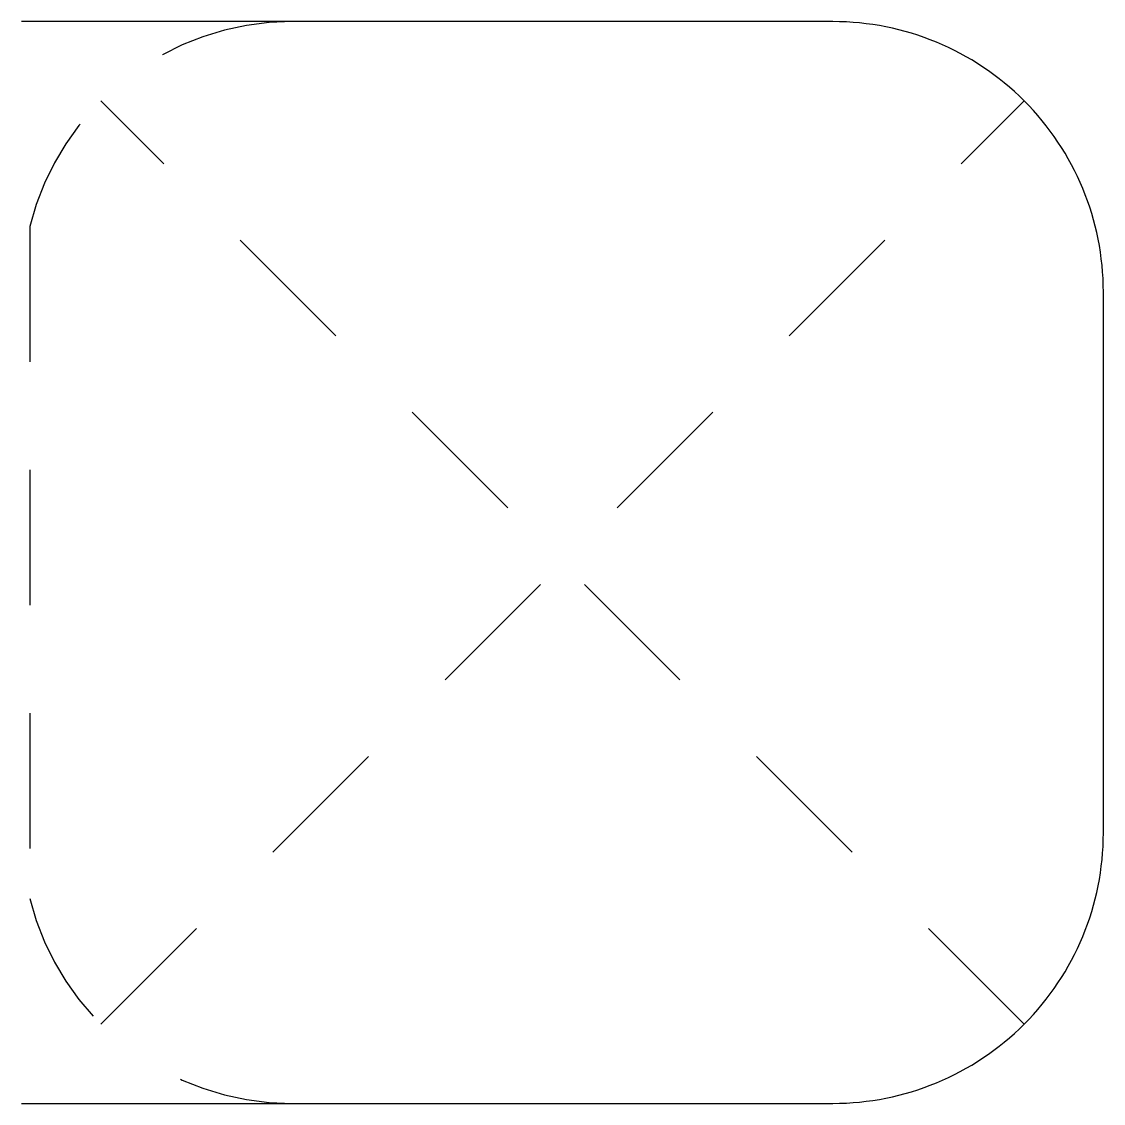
# Model space of a CAD drawing. Extents: x 0 to 1, y -0.5 to 0.5.
import ezdxf

# ---------------------------------------------------------------- set-up
doc = ezdxf.new("R2010")
doc.units = 0
doc.header["$MEASUREMENT"] = 0
doc.linetypes.add('HIDDEN2', pattern=[0.1875, 0.125, -0.0625])
doc.layers.get('0').update_dxf_attribs({"linetype": 'CONTINUOUS'})

msp = doc.modelspace()

# ---------------------------------------------------------------- linework, layer by layer
at = {"linetype": 'HIDDEN2'}
for p, q in [((0.9268, -0.4268), (0.0732, 0.4268)), ((0.0732, -0.4268), (0.9268, 0.4268))]:
    msp.add_line(p, q, dxfattribs=at)
msp.add_lwpolyline([(0, -0.5), (0.75, -0.5, 0.414214), (1, -0.25), (1, 0.25, 0.414214), (0.75, 0.5), (0, 0.5)], format="xyb")
msp.add_lwpolyline([(0.25, 0.5, 0.344151), (0.0075, 0.3106), (0.0075, -0.3106, 0.344151), (0.25, -0.5)], format="xyb", dxfattribs=at)

doc.saveas('drawing.dxf')
